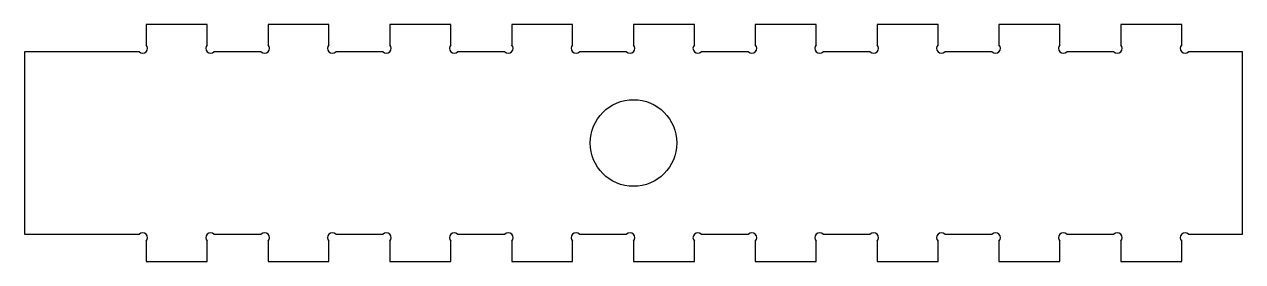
# Model space of a CAD drawing. Extents: x 0 to 7.87, y -0.18 to 1.36.
import ezdxf

# ---------------------------------------------------------------- set-up
doc = ezdxf.new("R2010")
doc.units = 0
doc.layers.get('0').update_dxf_attribs({"linetype": 'CONTINUOUS'})

msp = doc.modelspace()

# ---------------------------------------------------------------- linework, layer by layer
at = {"color": 7, "linetype": 'CONTINUOUS'}
for p, q in [((0.7874, 1.3579), (0.7874, 1.2253)), ((1.1811, 1.3579), (0.7874, 1.3579)), ((1.1811, 1.2253), (1.1811, 1.3579)), ((1.5748, 1.3579), (1.5748, 1.2253)), ((1.9685, 1.3579), (1.5748, 1.3579)), ((1.9685, 1.2253), (1.9685, 1.3579)), ((2.3622, 1.3579), (2.3622, 1.2253)), ((2.7559, 1.3579), (2.3622, 1.3579)), ((2.7559, 1.2253), (2.7559, 1.3579)), ((3.1496, 1.3579), (3.1496, 1.2253)), ((3.5433, 1.3579), (3.1496, 1.3579)), ((3.5433, 1.2253), (3.5433, 1.3579)), ((3.937, 1.3579), (3.937, 1.2253)), ((4.3307, 1.3579), (3.937, 1.3579)), ((4.3307, 1.2253), (4.3307, 1.3579)), ((4.7244, 1.3579), (4.7244, 1.2253)), ((5.1181, 1.3579), (4.7244, 1.3579)), ((5.1181, 1.2253), (5.1181, 1.3579)), ((5.5118, 1.3579), (5.5118, 1.2253)), ((5.9055, 1.3579), (5.5118, 1.3579)), ((5.9055, 1.2253), (5.9055, 1.3579)), ((6.2992, 1.3579), (6.2992, 1.2253)), ((6.6929, 1.3579), (6.2992, 1.3579)), ((6.6929, 1.2253), (6.6929, 1.3579)), ((7.0866, 1.3579), (7.0866, 1.2253)), ((7.4803, 1.3579), (7.0866, 1.3579)), ((7.4803, 1.2253), (7.4803, 1.3579)), ((0, 1.1811), (0, 0)), ((0.7432, 1.1811), (0, 1.1811)), ((1.5306, 1.1811), (1.2253, 1.1811)), ((2.318, 1.1811), (2.0127, 1.1811)), ((3.1054, 1.1811), (2.8001, 1.1811)), ((3.8928, 1.1811), (3.5875, 1.1811)), ((4.6802, 1.1811), (4.3749, 1.1811)), ((5.4676, 1.1811), (5.1623, 1.1811)), ((6.255, 1.1811), (5.9497, 1.1811)), ((7.0424, 1.1811), (6.7371, 1.1811)), ((7.874, 1.1811), (7.5245, 1.1811)), ((7.874, 0), (7.874, 1.1811)), ((0, 0), (0.7432, 0)), ((1.2253, 0), (1.5306, 0)), ((2.0127, 0), (2.318, 0)), ((2.8001, 0), (3.1054, 0)), ((3.5875, 0), (3.8928, 0)), ((4.3749, 0), (4.6802, 0)), ((5.1623, 0), (5.4676, 0)), ((5.9497, 0), (6.255, 0)), ((6.7371, 0), (7.0424, 0)), ((7.5245, 0), (7.874, 0)), ((0.7874, -0.0442), (0.7874, -0.1768)), ((1.1811, -0.1768), (1.1811, -0.0442)), ((1.5748, -0.0442), (1.5748, -0.1768)), ((1.9685, -0.1768), (1.9685, -0.0442)), ((2.3622, -0.0442), (2.3622, -0.1768)), ((2.7559, -0.1768), (2.7559, -0.0442)), ((3.1496, -0.0442), (3.1496, -0.1768)), ((3.5433, -0.1768), (3.5433, -0.0442)), ((3.937, -0.0442), (3.937, -0.1768)), ((4.3307, -0.1768), (4.3307, -0.0442)), ((4.7244, -0.0442), (4.7244, -0.1768)), ((5.1181, -0.1768), (5.1181, -0.0442)), ((5.5118, -0.0442), (5.5118, -0.1768)), ((5.9055, -0.1768), (5.9055, -0.0442)), ((6.2992, -0.0442), (6.2992, -0.1768)), ((6.6929, -0.1768), (6.6929, -0.0442)), ((7.0866, -0.0442), (7.0866, -0.1768)), ((7.4803, -0.1768), (7.4803, -0.0442)), ((0.7874, -0.1768), (1.1811, -0.1768)), ((1.5748, -0.1768), (1.9685, -0.1768)), ((2.3622, -0.1768), (2.7559, -0.1768)), ((3.1496, -0.1768), (3.5433, -0.1768)), ((3.937, -0.1768), (4.3307, -0.1768)), ((4.7244, -0.1768), (5.1181, -0.1768)), ((5.5118, -0.1768), (5.9055, -0.1768)), ((6.2992, -0.1768), (6.6929, -0.1768)), ((7.0866, -0.1768), (7.4803, -0.1768))]:
    msp.add_line(p, q, dxfattribs=at)
msp.add_circle((3.937, 0.5906), 0.28, dxfattribs=at)
for centre, radius, start, end in [((0.7653, 1.2032), 0.0312, 225, 45), ((1.2032, 1.2032), 0.0312, 135, 315), ((1.5527, 1.2032), 0.0312, 225, 45), ((1.9906, 1.2032), 0.0313, 135, 315), ((2.3401, 1.2032), 0.0312, 225, 45), ((2.778, 1.2032), 0.0313, 135, 315), ((3.1275, 1.2032), 0.0312, 225, 45), ((3.5654, 1.2032), 0.0312, 135, 315), ((3.9149, 1.2032), 0.0313, 225, 45), ((4.3528, 1.2032), 0.0313, 135, 315), ((4.7023, 1.2032), 0.0312, 225, 45), ((5.1402, 1.2032), 0.0312, 135, 315), ((5.4897, 1.2032), 0.0313, 225, 45), ((5.9276, 1.2032), 0.0313, 135, 315), ((6.2771, 1.2032), 0.0313, 225, 45), ((6.715, 1.2032), 0.0312, 135, 315), ((7.0645, 1.2032), 0.0313, 225, 45), ((7.5024, 1.2032), 0.0313, 135, 315), ((0.7653, -0.0221), 0.0313, 315, 135), ((1.2032, -0.0221), 0.0313, 45, 225), ((1.5527, -0.0221), 0.0313, 315, 135), ((1.9906, -0.0221), 0.0313, 45, 225), ((2.3401, -0.0221), 0.0313, 315, 135), ((2.778, -0.0221), 0.0312, 45, 225), ((3.1275, -0.0221), 0.0313, 315, 135), ((3.5654, -0.0221), 0.0313, 45, 225), ((3.9149, -0.0221), 0.0312, 315, 135), ((4.3528, -0.0221), 0.0313, 45, 225), ((4.7023, -0.0221), 0.0313, 315, 135), ((5.1402, -0.0221), 0.0312, 45, 225), ((5.4897, -0.0221), 0.0312, 315, 135), ((5.9276, -0.0221), 0.0313, 45, 225), ((6.2771, -0.0221), 0.0312, 315, 135), ((6.715, -0.0221), 0.0313, 45, 225), ((7.0645, -0.0221), 0.0313, 315, 135), ((7.5024, -0.0221), 0.0312, 45, 225)]:
    msp.add_arc(centre, radius, start, end, dxfattribs=at)

doc.saveas('drawing.dxf')
